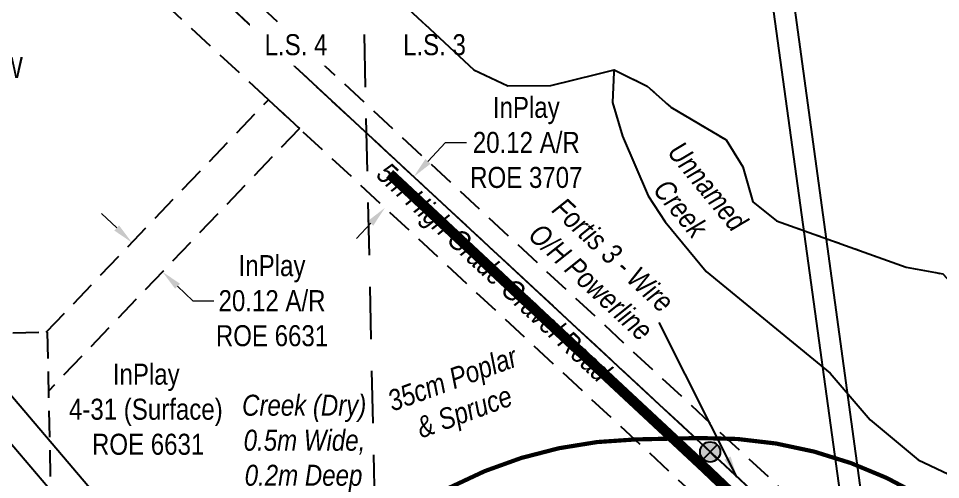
# Model space of a CAD drawing. Extents: x 606747 to 614608, y 5899362 to 5904570.
# Drawn here: x 612418.7 to 612857.9, y 5903272.1 to 5903491.5 of the extents above; entities that cross this region are included whole.
import ezdxf
from ezdxf.enums import TextEntityAlignment as Align

# ---------------------------------------------------------------- set-up
doc = ezdxf.new("R2010")
doc.units = 0
doc.header["$LTSCALE"] = 5
doc.header["$PDSIZE"] = 10
for name, pattern in [('foc-ACCESSROAD', [3.75, 2.5, -1.25]), ('foc-BUFFER', [16.75, 15, -1.75]), ('foc-FLOWLINE', [3.75, 2.5, -1.25]), ('foc-LSD', [8, 5, -3]), ('foc-WHEELTRACKS', [2, 0.4, -1.6]), ('POWERLINE5', [7.8, 2.4, -0.6, 0.6, -0.6, 0.6, -0.6, 2.4])]:
    doc.linetypes.add(name, pattern=pattern)
doc.layers.get('Defpoints').update_dxf_attribs({"color": 9})
for name, color, linetype in [('AS-POWER', 104, 'foc-POWER'), ('AS-POWER-EXISTING', 72, 'POWERLINE5'), ('AS-ROADS', 254, 'Continuous'), ('AUX-BUFFER', 7, 'foc-BUFFER'), ('C-AR', 13, 'foc-ACCESSROAD'), ('C-RW', 13, 'Continuous'), ('C-WS', 13, 'foc-ACCESSROAD'), ('F-EZE', 190, 'foc-FLOWLINE'), ('L-SECTION-LSD', 7, 'foc-LSD'), ('T-BUSH-T', 110, 'Continuous'), ('T-WATER', 160, 'Continuous'), ('T-WATER-P3', 160, 'foc-WHEELTRACKS'), ('T-WATER-T', 170, 'Continuous')]:
    doc.layers.add(name, color=color, linetype=linetype)
for name, color, linetype, lineweight in [('C-AR-T', 13, 'Continuous', 9), ('C-RW-T', 13, 'Continuous', 9), ('C-WS-T', 13, 'Continuous', 9), ('T-TEXT', 48, 'Continuous', 18)]:
    doc.layers.add(name, color=color, linetype=linetype, lineweight=lineweight)
doc.styles.add('100L', font='ARIALN.TTF', dxfattribs={"height": 11})
doc.styles.add('80CG', font='ARIALN.TTF', dxfattribs={"height": 10})
doc.styles.add('80L', font='ARIALN.TTF', dxfattribs={"height": 10})
doc.styles.add('80LS', font='ARIALNI.TTF', dxfattribs={"height": 10})
doc.styles.add('foc-LtypeFont', font='ARIALN.TTF', dxfattribs={"height": 7.35})
doc.linetypes.add('foc-POWER', pattern='A,6,-1,["P",foc-LtypeFont,S=0.2,R=0,X=-0.625,Y=-0.75],-1.24,4', length=12.24)
doc.linetypes.add('foc-TOPO-flowdirection-NOLINE', pattern='A,0,[">",foc-LtypeFont,S=0.3,R=0,X=0,Y=-0.945],-20,[">",foc-LtypeFont,S=0.3,R=0,X=0,Y=-0.945],0', length=20)
doc.dimstyles.new('Compass 5 000', dxfattribs={"dimscale": 5, "dimtxt": 9, "dimasz": 2, "dimexe": 0.2, "dimexo": 0.0625, "dimgap": 0.5, "dimtad": 0, "dimtih": 1, "dimtoh": 1, "dimzin": 0, "dimdsep": 46, "dimtxsty": '80CG', "dimcen": 0.1, "dimse1": 1, "dimse2": 1, "dimclrd": 256, "dimclrt": 256, "dimaunit": 1, "dimadec": 4, "dimazin": 0, "dimtfac": 0.06, "dimtofl": 0, "dimtmove": 0, "dimatfit": 1, "dimfxl": 0.2, "dimtolj": 1, "dimtzin": 0, "dimlwd": -1, "dimarcsym": 0})

# ---------------------------------------------------------------- blocks, each defined once
blk = doc.blocks.new('POWERPOLE')
h = blk.add_hatch(color=255)
edge = h.paths.add_edge_path()
edge.add_arc((0, 0), 0.96, 0, 360)
at = {"linetype": 'Continuous'}
for p, q in [((0.679, -0.679), (-0.679, 0.679)), ((-0.679, -0.679), (0.679, 0.679))]:
    blk.add_line(p, q, dxfattribs=at)
blk.add_circle((0, 0), 0.96, dxfattribs=at)
blk = doc.blocks.new('*D428')
at = {"layer": 'C-AR-T', "transparency": 16777216}
for p, q in [((612613.76, 5903423.52), (612622.07, 5903432.48)), ((612622.07, 5903432.48), (612632.07, 5903432.48)), ((612586.48, 5903394.07), (612579.69, 5903386.74))]:
    blk.add_line(p, q, dxfattribs=at)
for points in [[(612612.54, 5903424.65), (612614.98, 5903422.38), (612606.97, 5903416.18)], [(612585.26, 5903395.21), (612587.7, 5903392.94), (612593.28, 5903401.41)]]:
    blk.add_solid(points, dxfattribs=at)
at = {"layer": 'Defpoints', "color": 0, "transparency": 16777216}
for p in [(612593.28, 5903401.41), (612718.13, 5903313.17), (612704.45, 5903298.4)]:
    blk.add_point(p, dxfattribs=at)
at = {"layer": 'C-AR-T', "transparency": 16777216, "insert": (612660.6, 5903432.48), "char_height": 10, "attachment_point": 5, "style": '80CG'}
blk.add_mtext('\\A1;InPlay\\P20.12 A/R\\PROE 3707', dxfattribs=at)
blk = doc.blocks.new('*D431')
at = {"layer": 'C-AR-T', "transparency": 16777216}
for p, q in [((612792.72, 5903538.47), (612802.63, 5903539.83)), ((612763.04, 5903534.4), (612753.13, 5903533.04))]:
    blk.add_line(p, q, dxfattribs=at)
for points in [[(612792.5, 5903540.12), (612792.95, 5903536.82), (612782.81, 5903537.11)], [(612762.81, 5903536.05), (612763.27, 5903532.75), (612772.95, 5903535.76)]]:
    blk.add_solid(points, dxfattribs=at)
at = {"layer": 'Defpoints', "color": 0, "transparency": 16777216}
for p in [(612782.81, 5903537.11), (612788.75, 5903420.55), (612798.61, 5903421.9)]:
    blk.add_point(p, dxfattribs=at)
at = {"layer": 'C-AR-T', "transparency": 16777216, "insert": (612841.72, 5903539.83), "char_height": 10, "attachment_point": 5, "style": '80CG'}
blk.add_mtext('\\A1;InPlay\\P10.06 P/L R/W\\PROE 5724', dxfattribs=at)
blk = doc.blocks.new('*D432')
at = {"layer": 'C-AR-T', "transparency": 16777216}
for p, q in [((612465.51, 5903391.8), (612458.29, 5903398.71)), ((612494.52, 5903364.05), (612501.74, 5903357.14)), ((612501.74, 5903357.14), (612511.74, 5903357.14))]:
    blk.add_line(p, q, dxfattribs=at)
for points in [[(612466.66, 5903393), (612464.36, 5903390.59), (612472.74, 5903384.89)], [(612495.67, 5903365.26), (612493.36, 5903362.85), (612487.29, 5903370.96)]]:
    blk.add_solid(points, dxfattribs=at)
at = {"layer": 'Defpoints', "color": 0, "transparency": 16777216}
for p in [(612472.08, 5903384.2), (612487.29, 5903370.96), (612486.64, 5903370.28)]:
    blk.add_point(p, dxfattribs=at)
at = {"layer": 'C-AR-T', "transparency": 16777216, "insert": (612539.49, 5903357.14), "char_height": 10, "attachment_point": 5, "style": '80CG'}
blk.add_mtext('\\A1;InPlay\\P20.12 A/R\\PROE 6631', dxfattribs=at)

msp = doc.modelspace()

# ---------------------------------------------------------------- linework, layer by layer
at = {"layer": 'AS-POWER', "flags": 128}
msp.add_lwpolyline([(612402.462, 5903605.678), (612748.196, 5903285.213), (612823.564, 5903214.943)], dxfattribs=at)
at = {"layer": 'AS-ROADS', "const_width": 4.998, "flags": 128}
msp.add_lwpolyline([(612823.22, 5902845.214), (612823.231, 5902881.392), (612822.597, 5902910.727), (612820.048, 5903027.584), (612817.728, 5903120.905), (612816.189, 5903161.32), (612815.537, 5903183.036), (612812.243, 5903204.284), (612803.148, 5903221.102), (612789.774, 5903235.642), (612745.063, 5903278.125), (612670.832, 5903347.253), (612595.516, 5903417.563)], dxfattribs=at)
at = {"layer": 'AUX-BUFFER', "color": 251, "linetype": 'foc-BUFFER', "const_width": 1.999, "flags": 128}
msp.add_lwpolyline([(612742.763, 5903291.821), (612712.782, 5903291.169, 0.4142136), (612517.254, 5903086.945, 0.4142136), (612721.478, 5902891.417), (612751.46, 5902892.069, 0.4142136), (612946.987, 5903096.293, 0.4142136)], format="xyb", close=True, dxfattribs=at)
at = {"layer": 'C-AR'}
for points in [[(612812.104, 5902864.248), (612809.04, 5903008.272), (612807.231, 5903093.291), (612807.037, 5903102.435), (612804.847, 5903205.374), (612797.332, 5903212.337), (612552.533, 5903439.164), (612537.759, 5903452.853), (612403.106, 5903577.62), (612400.051, 5903710.653), (612588.977, 5903902.557), (612686.894, 5904002.025)], [(612715.579, 5904002.459), (612617.84, 5903903.173), (612579.441, 5903864.171), (612565.312, 5903849.819), (612420.38, 5903702.597), (612422.725, 5903600.543), (612423.044, 5903586.6), (612811.019, 5903227.108), (612818.404, 5903220.265), (612824.677, 5903214.454), (612826.564, 5903122.398), (612826.965, 5903102.865), (612827.151, 5903093.722), (612831.842, 5902864.689)]]:
    msp.add_lwpolyline(points, dxfattribs=at)
at = {"layer": 'C-RW'}
msp.add_lwpolyline([(612809.04, 5903008.272), (612798.938, 5903008.087), (612797.344, 5903081.342), (612796.865, 5903103.346), (612794.701, 5903209.498), (612797.332, 5903212.337), (612811.019, 5903227.108), (612814.828, 5903231.22), (612813.881, 5903238.101), (612764.711, 5903595.011), (612774.842, 5903595.249), (612825.254, 5903227.625), (612818.404, 5903220.265), (612804.847, 5903205.374), (612807.037, 5903102.435), (612807.231, 5903093.291), (612809.04, 5903008.272)], close=True, dxfattribs=at)
at = {"layer": 'C-RW', "flags": 128}
msp.add_lwpolyline([(612678.999, 5903005.462), (612656.705, 5903004.989), (612394.779, 5903312.876), (612341.276, 5903327.216), (612252.27, 5903325.29), (612251.59, 5903353.07), (612226.759, 5903352.472), (612226.393, 5903367.462), (612266.213, 5903368.421), (612266.894, 5903340.605), (612343.091, 5903342.253), (612403.173, 5903326.149), (612663.51, 5903020.131), (612678.687, 5903020.453)], close=True, dxfattribs=at)
at = {"layer": 'C-WS'}
msp.add_lwpolyline([(612431.92, 5903342.22), (612537.759, 5903452.853), (612552.533, 5903439.164), (612432.982, 5903314.198)], dxfattribs=at)
msp.add_lwpolyline([(612434.346, 5903250.846), (612342.962, 5903248.879), (612340.995, 5903340.263), (612432.379, 5903342.23)], close=True, dxfattribs=at)
at = {"layer": 'F-EZE'}
msp.add_lwpolyline([(612834.597, 5903218.908), (612836.536, 5903124.322), (612826.529, 5903124.105), (612824.677, 5903214.454), (612818.404, 5903220.265), (612811.019, 5903227.108), (612423.044, 5903586.6), (612422.725, 5903600.543), (612813.881, 5903238.101), (612825.254, 5903227.625), (612834.597, 5903218.908)], close=True, dxfattribs=at)
at = {"layer": 'L-SECTION-LSD', "flags": 128}
msp.add_lwpolyline([(612592.149, 5903098.942), (612574.143, 5903900.272)], dxfattribs=at)
at = {"layer": 'T-WATER'}
msp.add_lwpolyline([(612588.71, 5903510.729), (612635.679, 5903467.061), (612651.769, 5903459.525), (612672.259, 5903459.648), (612694.181, 5903465.005), (612702.375, 5903467.007), (612702.328, 5903465.94), (612701.699, 5903451.457), (612706.428, 5903435.533), (612718.654, 5903407.048), (612726.685, 5903394.789), (612746.195, 5903371.072), (612805.359, 5903322.693), (612824.379, 5903300.464), (612847.184, 5903281.425), (612861.779, 5903274.645)], dxfattribs=at)
at = {"layer": 'T-WATER-P3', "flags": 128}
msp.add_lwpolyline([(612702.375, 5903467.007), (612703.981, 5903466.231), (612718.248, 5903459.345), (612729.478, 5903449.259), (612755.765, 5903433.767), (612763.683, 5903420.911), (612768.537, 5903404.213), (612779.815, 5903395.258), (612841.544, 5903373.169), (612859.027, 5903369.931), (612868.651, 5903359.533), (612871.958, 5903342.52), (612877.277, 5903327.144), (612884.155, 5903297.063)], dxfattribs=at)
at = {"layer": 'T-WATER-P3', "linetype": 'foc-TOPO-flowdirection-NOLINE', "flags": 128}
msp.add_lwpolyline([(612702.375, 5903467.007), (612703.981, 5903466.231), (612718.248, 5903459.345), (612729.478, 5903449.259), (612755.765, 5903433.767), (612763.683, 5903420.911), (612768.537, 5903404.213), (612779.815, 5903395.258), (612841.544, 5903373.169), (612859.027, 5903369.931), (612868.651, 5903359.533), (612871.958, 5903342.52), (612877.277, 5903327.144), (612884.155, 5903297.063)], dxfattribs=at)

# ---------------------------------------------------------------- block references
at = {"layer": 'AS-POWER-EXISTING', "xscale": 4.99807939999996, "yscale": 4.99807939999996, "zscale": 4.99807939999996}
msp.add_blockref('POWERPOLE', (612748.196, 5903285.213), dxfattribs=at)

# ---------------------------------------------------------------- texts
at = {"layer": 'AS-POWER', "insert": (612679.026, 5903407.08), "char_height": 9.99616, "attachment_point": 1, "rotation": 317.18206, "style": '80L'}
msp.add_mtext_dynamic_manual_height_columns('{\\fArial Narrow|b0|i1|c0|p34;Fortis 3 - Wire\\PO/H Powerline}', width=105.27735, gutter_width=50, heights=[0], dxfattribs=at)
at = {"layer": 'C-WS-T', "insert": (612442.636, 5903327.22), "char_height": 10.00384, "attachment_point": 1, "style": '80L'}
msp.add_mtext_dynamic_manual_height_columns('\\pi21.00995;InPlay\\P\\pi0.12881;4-31 (Surface)\\P\\pi11.08458;ROE 6631', width=72.6797, gutter_width=50.038, heights=[0], dxfattribs=at)
at = {"layer": 'T-BUSH-T', "insert": (612623.653, 5903324.721), "char_height": 9.99616, "width": 65.56594, "attachment_point": 2, "rotation": 20, "style": '80LS'}
msp.add_mtext('35cm Poplar \\P& Spruce', dxfattribs=at)
at = {"layer": 'T-TEXT', "style": '80LS'}
msp.add_text('5m High Grade Gravel Road', height=10.00384, rotation=317.18235, dxfattribs=at).set_placement((612645.183, 5903370.794), align=Align.MIDDLE_CENTER)
at = {"layer": 'T-WATER-T', "insert": (612734.716, 5903434.46), "char_height": 10, "attachment_point": 1, "rotation": 309.44132, "style": '80L'}
msp.add_mtext_dynamic_manual_height_columns('\\pi0.60593;{\\fArial Narrow|b0|i1|c0|p34;Unnamed\\P\\pi10.10116;Creek}', width=50.3251, gutter_width=50, heights=[0], dxfattribs=at)
at = {"layer": 'T-WATER-T', "insert": (612524.649, 5903312.442), "char_height": 10, "attachment_point": 1, "style": '80L'}
msp.add_mtext_dynamic_manual_height_columns('\\pi0.57968;{\\fArial Narrow|b0|i1|c0|p34;Creek (Dry)\\P\\pi1.33343;0.5m Wide, \\P\\pi1.82797;0.2m Deep}', width=58.63548, gutter_width=50, heights=[0], dxfattribs=at)

# ---------------------------------------------------------------- dimensions: what is measured, and where the dimension line sits
at = {"layer": 'C-AR-T'}
dim = msp.add_linear_dim(base=(612782.815, 5903537.109), p1=(612788.745, 5903420.551), p2=(612798.613, 5903421.904), angle=7.80816, text='InPlay\\P10.06 P/L R/W\\PROE 5724', dimstyle='Compass 5 000', dxfattribs=at)
dim.commit()
dim.dimension.update_dxf_attribs({"geometry": '*D431', "text_midpoint": (612841.715, 5903539.826), "dimtype": 161})
dim = msp.add_aligned_dim(p1=(612472.084, 5903384.204), p2=(612486.636, 5903370.282), distance=0.945, text='InPlay\\P20.12 A/R\\PROE 6631', dimstyle='Compass 5 000', dxfattribs=at)
dim.commit()
dim.dimension.update_dxf_attribs({"geometry": '*D432', "text_midpoint": (612539.487, 5903357.139)})

# ---------------------------------------------------------------- leaders
at = {"layer": 'AS-POWER', "linetype": 'Continuous'}
msp.add_leader([(612760.944, 5903273.327), (612723.853, 5903346.803)], dimstyle='Compass 5 000', dxfattribs=at)

# ---------------------------------------------------------------- next in the draw order: texts
at = {"layer": 'L-SECTION-LSD', "attachment_point": 1, "style": '100L', "bg_fill": 3, "box_fill_scale": 1.5, "bg_fill_color": 256, "bg_fill_transparency": 0}
for s, width, insert, char_height in [('\\pi1.99697;L.S. 4', 30.53989, (612533.953, 5903484.058), 9.99616), ('L.S. 3', 30.37591, (612601.887, 5903484.058), 9.9962)]:
    msp.add_mtext_dynamic_manual_height_columns(s, width=width, gutter_width=55, heights=[0], dxfattribs=dict(at, insert=insert, char_height=char_height))

# ---------------------------------------------------------------- next in the draw order: linework, layer by layer
at = {"layer": 'T-WATER-P3', "linetype": 'foc-TOPO-flowdirection-NOLINE', "flags": 128}
msp.add_lwpolyline([(612333.872, 5903699.346), (612346.868, 5903691.639), (612377.97, 5903663.857), (612406.769, 5903647.197), (612422.132, 5903641.261), (612434.322, 5903630.228), (612467.809, 5903628.914), (612474.263, 5903626.648), (612485.368, 5903617.097), (612528.196, 5903543.432), (612540.062, 5903528.704), (612562.383, 5903523.837), (612575.649, 5903519.072), (612588.71, 5903510.729), (612635.679, 5903467.061), (612651.769, 5903459.525), (612672.259, 5903459.648), (612694.181, 5903465.005), (612702.375, 5903467.007), (612702.328, 5903465.94), (612701.699, 5903451.457), (612706.428, 5903435.533), (612718.654, 5903407.048), (612726.685, 5903394.789), (612746.195, 5903371.072), (612805.359, 5903322.693), (612824.379, 5903300.464), (612847.184, 5903281.425), (612861.779, 5903274.645), (612874.167, 5903281.606), (612884.155, 5903297.063), (612910.642, 5903306.053), (612926.348, 5903301.784), (612939.75, 5903295.173), (612950.195, 5903285.853), (612958.343, 5903274.012), (612973.928, 5903269.8), (612985.676, 5903261.565), (613002.442, 5903258.439), (613014.431, 5903249.966), (613031.881, 5903246.417)], dxfattribs=at)

# ---------------------------------------------------------------- next in the draw order: dimensions: what is measured, and where the dimension line sits
at = {"layer": 'C-AR-T'}
dim = msp.add_linear_dim(base=(612593.279, 5903401.409), p1=(612718.133, 5903313.175), p2=(612704.446, 5903298.404), angle=227.18235, text='InPlay\\P20.12 A/R\\PROE 3707', dimstyle='Compass 5 000', dxfattribs=at)
dim.commit()
dim.dimension.update_dxf_attribs({"geometry": '*D428', "text_midpoint": (612660.604, 5903432.482), "dimtype": 161})

# ---------------------------------------------------------------- next in the draw order: texts
at = {"layer": 'C-RW-T', "insert": (612383.602, 5903468.053), "char_height": 9.99616, "attachment_point": 5, "style": '80CG', "bg_fill": 3, "box_fill_scale": 1.1, "bg_fill_color": 256, "bg_fill_true_color": 13158600, "bg_fill_transparency": 0}
msp.add_mtext('\\A1;InPlay\\P15.00 P/L R/W\\PPLA 230620', dxfattribs=at)

doc.saveas('drawing.dxf')
